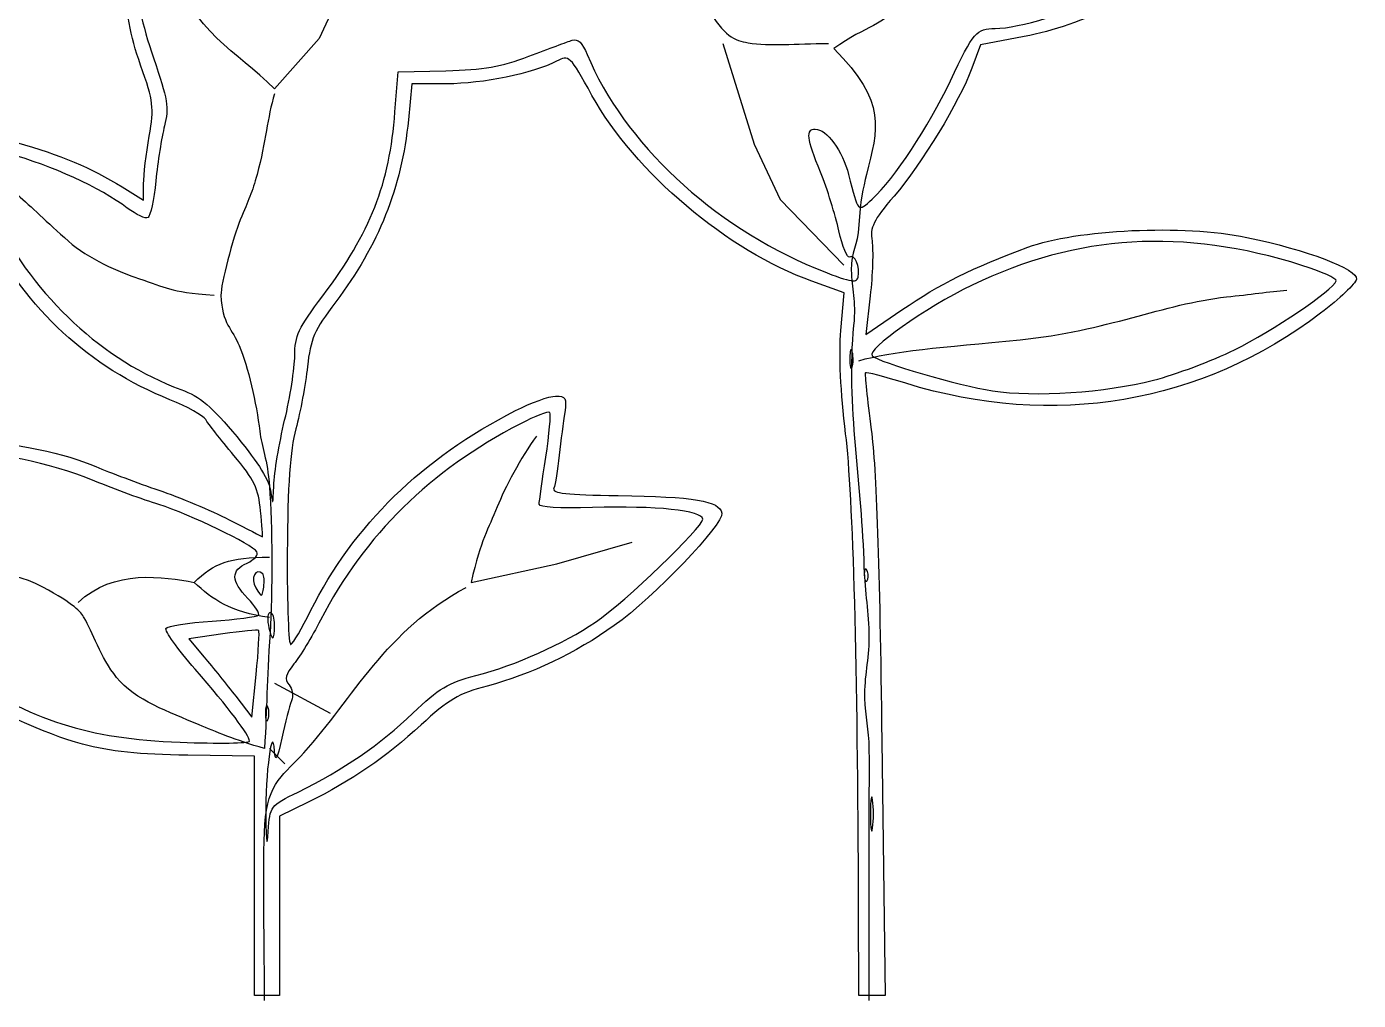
# Model space of a CAD drawing. Extents: x 256 to 402, y -1 to 112.
# Drawn here: x 299.26 to 339.76, y -0.69 to 28.92 of the extents above; entities that cross this region are included whole.
import ezdxf

# ---------------------------------------------------------------- set-up
doc = ezdxf.new("R2010")
doc.units = 0
doc.layers.add('Layer_1', color=7, linetype='CONTINUOUS')

msp = doc.modelspace()

# ---------------------------------------------------------------- linework, layer by layer
at = {"layer": 'Layer_1', "color": 3}
for points in [[(309.40756, 32.07938), (308.90862, 30.17674), (308.15991, 28.55726), (306.80414, 27.02568)], [(320.4338, 28.40396), (321.38374, 25.34112), (322.1764, 23.65655), (324.10921, 21.6657)], [(312.77673, 12.01777), (315.38015, 12.58593), (317.67728, 13.24291)], [(306.80467, 8.95481), (308.48924, 8.03596)], [(306.65153, 6.96396), (307.11096, 6.50453)]]:
    msp.add_lwpolyline(points, dxfattribs=at)
at = {"layer": 'Layer_1', "color": 7}
for points in [[(329.59613, 28.61386), (328.26875, 28.3608), (328.00598, 27.65483)], [(310.4642, 26.32572), (310.5562, 27.54), (312.01105, 27.5749)], [(312.04646, 27.17857), (310.97808, 27.17857), (310.87043, 26.08618)], [(302.17119, 24.04063), (302.82204, 23.63902), (302.82204, 24.13287)], [(324.02232, 19.67173), (324.12241, 20.82317), (323.14283, 21.1734)], [(324.91392, 20.72593), (324.78337, 19.55669), (325.8786, 20.30306)], [(324.36891, 19.021), (324.36861, 19.021)], [(305.23337, 10.45069), (304.19849, 10.29897), (304.66475, 9.74175)], [(305.62306, 8.55371), (306.11511, 7.9229), (306.24354, 9.21652)], [(325.26735, 7.21148), (325.36625, -0.54017), (324.96716, -0.54017), (324.56807, -0.54017), (324.56007, 2.10153)], [(307.81947, 5.33224), (306.9568, 4.90915), (306.9568, 2.18449), (306.9568, -0.54017), (306.57395, -0.54017), (306.19109, -0.54017), (306.19009, 3.09696), (306.18909, 6.73409), (304.16124, 6.76179)]]:
    msp.add_lwpolyline(points, dxfattribs=at)
for points in [[(333.52759, 18.16501)], [(306.3762, 14.1957)], [(306.44395, 12.2759)], [(324.8265, 12.35267)], [(306.32014, 10.55628)], [(306.80424, 10.71594)], [(306.59939, 8.22738)], [(307.52081, 5.64212)], [(324.98472, 5.39425)]]:
    msp.add_lwpolyline(points, close=True, dxfattribs=at)
at = {"layer": 'Layer_1', "color": 3}
for points in [[(306.80414, 27.02568), (305.61913, 28.21054), (304.3773, 28.67855), (303.58815, 30.85424)], [(325.8039, 29.6451), (325.35795, 28.94371), (324.81215, 28.96913), (323.8031, 28.25074)], [(319.97437, 29.47599), (320.46473, 28.63769), (320.79001, 28.49128), (321.20012, 28.42666)], [(321.20012, 28.42666), (321.88559, 28.31884), (322.6075, 28.40396), (323.64979, 28.40396)], [(323.8031, 28.25074), (325.44417, 26.60385), (325.13957, 25.80613), (324.80235, 24.42218)], [(306.80414, 26.87254), (306.57535, 26.14925), (306.5415, 25.42841), (306.26983, 24.42226)], [(306.26983, 24.42226), (306.12373, 23.88183), (306.00887, 23.64507), (305.76109, 23.04398)], [(324.80235, 24.42218), (324.70128, 24.00656), (324.60342, 23.60471), (324.56651, 22.89076)], [(298.99381, 23.80204), (299.40408, 23.43649), (299.86535, 22.99161), (300.53902, 22.38991)], [(305.76109, 23.04398), (305.54347, 22.5158), (305.16123, 21.08621), (305.17272, 20.74685)], [(324.56651, 22.89076), (324.53071, 22.20116), (324.32317, 22.11326), (324.33787, 21.51248)], [(300.53902, 22.38991), (301.12418, 21.86755), (302.09203, 21.44334), (302.66938, 21.25896)], [(324.33787, 21.51248), (324.35197, 20.92671), (324.48703, 20.61492), (324.40837, 19.82792)], [(302.66938, 21.25896), (303.54673, 20.97886), (303.5331, 20.864), (304.96651, 20.74685)], [(305.17272, 20.74685), (305.20222, 19.87777), (305.52464, 19.71192), (305.73031, 19.21543)], [(329.46912, 19.39463), (332.09245, 19.65268), (333.82939, 20.49129), (335.74795, 20.69742)], [(335.74795, 20.69742), (336.46251, 20.77412), (337.04522, 20.8573), (337.58566, 20.90002)], [(324.40837, 19.82792), (324.17038, 17.44564), (324.66442, 14.91956), (324.7243, 12.47709)], [(305.73031, 19.21543), (305.99892, 18.56733), (306.24594, 17.47344), (306.35298, 16.61201)], [(324.56857, 18.75603), (325.57349, 19.05588), (327.08929, 19.16048), (329.46912, 19.39463)], [(306.35298, 16.61201), (306.41178, 16.1388), (306.58561, 15.76866), (306.64717, 14.92745)], [(314.76758, 16.4589), (314.28763, 15.82948), (313.79788, 14.87173), (313.57322, 14.31491)], [(306.64717, 14.92745), (306.73037, 13.7896), (306.74607, 11.68068), (306.66467, 10.48632)], [(313.57322, 14.31491), (313.29113, 13.61627), (313.08715, 13.35899), (312.77673, 12.01777)], [(304.35421, 12.01777), (304.99036, 12.60599), (305.4043, 12.78333), (306.65134, 12.78348)], [(299.75949, 11.87057), (298.47278, 12.55007), (298.15792, 12.0617), (297.92193, 11.85327)], [(300.83193, 11.4052), (301.89734, 12.436), (303.45067, 12.18791), (304.35421, 12.01777)], [(324.7243, 12.47709), (324.7438, 11.67815), (324.87759, 11.1397), (324.87499, 10.3331)], [(301.01602, 10.93687), (300.90805, 11.11466), (300.71479, 11.36612), (299.75949, 11.87057)], [(306.65134, 10.94578), (305.45223, 11.1222), (304.92665, 11.48683), (304.35421, 12.01777)], [(307.6932, 6.83685), (309.20885, 8.51361), (310.18467, 10.56081), (312.62408, 11.86451)], [(302.00118, 9.12795), (301.51266, 9.72919), (301.26472, 10.5269), (301.01602, 10.93687)], [(306.66467, 10.48632), (306.55961, 8.94403), (306.57337, 8.2751), (306.4979, 6.96405)], [(324.87499, 10.3331), (324.87299, 9.65008), (324.72506, 9.17289), (324.74176, 8.49539)], [(304.50705, 7.68872), (303.59172, 8.07188), (302.57041, 8.42748), (302.00118, 9.12795)], [(324.74176, 8.49539), (324.75566, 7.93137), (324.86764, 7.54009), (324.87453, 6.96397)], [(306.4979, 6.96405), (305.59252, 7.2224), (305.00583, 7.47983), (304.50705, 7.68872)], [(324.87453, 6.96397), (324.88253, 6.30377), (324.87514, 5.84603), (324.87514, 5.12626)], [(306.50497, 4.66683), (306.57707, 5.92428), (307.12918, 6.21264), (307.6932, 6.83685)], [(324.87514, 5.12626), (324.87514, 2.99973), (324.87514, 1.34089), (324.87514, -0.69314)], [(306.49797, -0.69315), (306.49797, 0.65848), (306.43667, 3.48319), (306.50497, 4.66683)]]:
    msp.add_open_spline(points, degree=3, dxfattribs=at)
at = {"layer": 'Layer_1', "color": 7}
for points in [[(302.73112, 27.74046), (302.39817, 28.68155), (302.29265, 29.29522), (302.24105, 30.59049)], [(302.56306, 30.70104), (302.60976, 29.76233), (302.76545, 28.99901), (303.1214, 27.96382)], [(328.70966, 28.8611), (329.4639, 28.8661), (330.93879, 29.3308), (332.22582, 29.97003)], [(332.37837, 29.57853), (331.40407, 29.10197), (330.48507, 28.78333), (329.59613, 28.61386)], [(327.35088, 27.26642), (328.06483, 28.76758), (328.1416, 28.85768), (328.70966, 28.8611)], [(314.53789, 28.01694), (315.12749, 28.24088), (315.71994, 28.45933), (315.85445, 28.50237)], [(315.85445, 28.50237), (316.02383, 28.55657), (316.16315, 28.42397), (316.30767, 28.07118)], [(303.1214, 27.96382), (303.55525, 26.70207), (303.59579, 26.45181), (303.45627, 25.8964)], [(312.01105, 27.5749), (313.15626, 27.6024), (313.69405, 27.69644), (314.53789, 28.01694)], [(316.45296, 26.82454), (315.77402, 28.05103), (315.7601, 28.06446), (315.37417, 27.86489)], [(316.30767, 28.07118), (317.39792, 25.4093), (320.1282, 22.85372), (323.25117, 21.57198)], [(302.98873, 25.58392), (303.1432, 26.47092), (303.1243, 26.62909), (302.73112, 27.74046)], [(315.37417, 27.86489), (314.65733, 27.4942), (313.12697, 27.17857), (312.04646, 27.17857)], [(328.00598, 27.65483), (327.62042, 26.61895), (326.48776, 24.75646), (325.6372, 23.7597)], [(324.97214, 23.67196), (325.6576, 24.309), (326.67684, 25.84915), (327.35088, 27.26642)], [(323.14283, 21.1734), (320.59061, 22.08591), (317.74581, 24.489), (316.45296, 26.82454)], [(308.26688, 20.72978), (309.72257, 22.66481), (310.29776, 24.12966), (310.4642, 26.32572)], [(310.87043, 26.08618), (310.66722, 24.02384), (309.96858, 22.27038), (308.66265, 20.545)], [(302.82204, 24.13287), (302.82204, 24.40449), (302.89704, 25.05746), (302.98873, 25.58392)], [(303.45627, 25.8964), (303.36897, 25.54885), (303.24985, 24.79738), (303.19156, 24.22647)], [(323.40307, 24.48701), (322.98631, 25.52039), (322.95159, 25.8006), (323.24031, 25.8006)], [(323.24031, 25.8006), (323.58843, 25.8006), (324.0743, 25.14148), (324.25629, 24.42232)], [(298.95636, 25.39205), (300.2916, 25.01845), (301.21688, 24.62949), (302.17119, 24.04063)], [(302.32566, 23.40141), (301.50633, 24.01672), (300.00435, 24.70469), (298.73345, 25.04681)], [(323.96225, 22.70477), (323.85588, 23.18617), (323.60425, 23.98818), (323.40307, 24.48701)], [(324.25629, 24.42232), (324.55347, 23.24799), (324.53584, 23.26647), (324.97214, 23.67196)], [(303.19156, 24.22647), (303.13326, 23.65556), (303.02679, 23.15212), (302.95493, 23.10771)], [(325.6372, 23.7597), (325.00151, 23.01475), (324.90485, 22.81683), (324.96922, 22.39194)], [(298.3263, 23.08236), (299.49819, 20.69919), (301.61576, 18.74091), (303.9501, 17.88162)], [(302.95493, 23.10771), (302.88303, 23.06331), (302.5999, 23.19551), (302.32566, 23.40141)], [(303.62214, 17.57209), (301.17639, 18.55408), (299.25782, 20.32244), (298.02828, 22.72799)], [(324.28669, 21.91047), (324.21459, 21.86597), (324.06862, 22.22336), (323.96225, 22.70477)], [(338.03839, 21.65719), (334.42144, 22.79871), (331.21498, 22.60605), (328.01447, 21.05489)], [(329.70436, 22.20722), (331.18647, 22.75744), (334.43205, 22.90488), (336.36006, 22.50957)], [(324.96922, 22.39194), (325.01062, 22.11872), (324.98572, 21.36901), (324.91392, 20.72593)], [(336.36006, 22.50957), (338.17796, 22.13683), (339.75606, 21.53483), (339.6982, 21.23615)], [(324.54337, 21.29659), (324.61307, 21.61499), (324.44787, 22.01011), (324.28669, 21.91047)], [(325.8786, 20.30306), (327.05001, 21.10135), (328.00248, 21.57541), (329.70436, 22.20722)], [(323.25117, 21.57198), (324.27806, 21.15052), (324.50098, 21.10301), (324.54337, 21.29659)], [(339.08411, 21.1852), (339.10801, 21.2557), (338.63741, 21.46813), (338.03839, 21.65719)], [(335.985, 19.08763), (337.14944, 19.66032), (338.98955, 20.90576), (339.08411, 21.1852)], [(339.6982, 21.23615), (339.6731, 21.10675), (339.18223, 20.64223), (338.6073, 20.20388)], [(307.41575, 18.90993), (307.41666, 19.50832), (307.52956, 19.74968), (308.26688, 20.72978)], [(328.01447, 21.05489), (326.58531, 20.36223), (324.78297, 19.09037), (324.9732, 18.90875)], [(308.66265, 20.545), (308.00499, 19.67611), (307.89545, 19.42551), (307.80295, 18.57821)], [(338.6073, 20.20388), (334.98687, 17.44346), (330.49193, 16.68301), (325.99568, 18.07026)], [(324.16707, 16.53231), (324.01132, 17.79691), (323.95865, 18.93927), (324.02232, 19.67173)], [(324.36861, 19.021), (324.32981, 19.17), (324.29551, 19.0852), (324.29231, 18.83248)], [(333.52759, 18.16501), (334.20141, 18.33912), (335.30725, 18.7543), (335.985, 19.08763)], [(307.10946, 16.94692), (307.27733, 17.64714), (307.41516, 18.53049), (307.41575, 18.90993)], [(324.29231, 18.83248), (324.28931, 18.5798), (324.32091, 18.45789), (324.36291, 18.56157)], [(324.36291, 18.56157), (324.40481, 18.66525), (324.40741, 18.87199), (324.36891, 19.021)], [(324.9732, 18.90875), (325.18331, 18.70815), (327.62193, 17.99678), (328.62704, 17.84288)], [(307.80295, 18.57821), (307.74465, 18.04415), (307.58649, 17.1937), (307.45148, 16.68833)], [(324.76597, 18.39208), (324.74177, 18.36788), (324.82237, 17.58647), (324.94518, 16.65561)], [(325.99568, 18.07026), (325.34354, 18.27147), (324.79017, 18.41629), (324.76597, 18.39208)], [(303.9501, 17.88162), (304.54656, 17.66205), (304.88734, 17.37493), (305.66185, 16.43938)], [(328.62704, 17.84288), (329.90652, 17.64698), (332.07419, 17.78948), (333.52759, 18.16501)], [(304.70819, 16.9719), (304.63969, 17.08967), (304.15099, 17.35975), (303.62214, 17.57209)], [(314.13314, 17.24182), (314.60814, 17.48275), (315.15495, 17.68075), (315.34828, 17.68182)], [(315.34828, 17.68182), (315.65859, 17.68382), (315.69089, 17.62542), (315.6239, 17.18604)], [(307.89714, 11.14808), (309.20756, 13.76304), (311.29367, 15.80156), (314.13314, 17.24182)], [(315.16729, 17.18218), (315.12279, 17.22668), (314.72177, 17.07335), (314.27615, 16.84145)], [(315.0498, 15.82288), (315.15892, 16.52599), (315.21179, 17.13767), (315.16729, 17.18218)], [(315.6239, 17.18604), (315.5822, 16.9123), (315.50764, 16.32569), (315.4583, 15.88247)], [(305.56601, 15.87662), (305.16269, 16.36126), (304.77667, 16.85413), (304.70819, 16.9719)], [(306.77974, 14.95607), (306.79324, 15.35082), (306.9416, 16.2467), (307.10946, 16.94692)], [(307.45148, 16.68833), (307.27172, 16.01544), (307.20146, 15.00355), (307.18899, 12.90819)], [(314.27615, 16.84145), (311.51488, 15.40443), (309.55845, 13.48132), (308.20036, 10.86909)], [(324.94518, 16.65561), (325.10041, 15.47872), (325.19855, 12.60171), (325.26735, 7.21148)], [(297.34661, 16.38342), (299.0032, 16.24268), (300.42855, 15.94285), (301.37141, 15.53681)], [(305.66185, 16.43938), (306.32154, 15.64251), (306.64895, 15.10714), (306.69204, 14.75481)], [(324.56007, 2.10153), (324.53737, 9.51387), (324.39709, 14.66473), (324.16707, 16.53231)], [(301.3407, 15.09402), (299.87134, 15.68966), (298.40919, 15.98083), (296.84231, 15.98982)], [(306.37616, 14.1957), (306.31136, 14.86996), (306.18424, 15.13374), (305.56601, 15.87662)], [(314.8478, 14.39189), (314.8498, 14.47579), (314.9407, 15.11977), (315.0498, 15.82288)], [(315.4583, 15.88247), (315.4089, 15.43925), (315.33454, 14.98789), (315.29293, 14.87946)], [(301.37141, 15.53681), (301.79051, 15.35632), (302.6488, 15.03499), (303.27872, 14.82274)], [(303.28197, 14.38372), (302.81871, 14.52936), (301.94514, 14.84899), (301.3407, 15.09402)], [(303.27872, 14.82274), (303.90863, 14.6105), (304.87343, 14.20603), (305.42271, 13.92392)], [(306.69204, 14.75481), (306.74414, 14.3289), (306.75954, 14.36418), (306.77974, 14.95607)], [(315.29293, 14.87946), (315.23383, 14.72556), (315.66338, 14.67664), (317.25101, 14.65644)], [(317.25101, 14.65644), (319.55092, 14.62714), (320.33245, 14.49556), (320.40372, 14.12549)], [(306.26548, 12.9411), (306.12173, 13.17371), (304.24613, 14.08062), (303.28197, 14.38372)], [(306.4372, 13.40347), (306.4462, 13.39947), (306.4184, 13.75583), (306.3762, 14.1957)], [(316.4672, 14.29096), (315.45494, 14.25876), (314.84557, 14.29696), (314.8478, 14.39189)], [(319.82134, 13.94145), (319.82134, 14.20337), (318.39242, 14.35227), (316.4672, 14.29096)], [(305.42271, 13.92392), (305.97199, 13.64181), (306.42851, 13.40761), (306.4372, 13.40347)], [(316.55749, 10.80599), (317.46154, 11.4203), (319.82134, 13.68727), (319.82134, 13.94145)], [(320.40372, 14.12549), (320.46782, 13.79278), (318.33627, 11.56392), (317.13131, 10.70366)], [(305.98909, 11.53005), (305.47501, 12.06663), (305.46966, 12.37818), (305.97059, 12.60642)], [(305.97059, 12.60642), (306.18591, 12.70452), (306.31861, 12.85513), (306.26548, 12.9411)], [(307.18899, 12.90819), (307.17999, 11.33448), (307.22849, 10.08182), (307.29753, 10.1245)], [(306.44396, 12.27585), (306.23222, 12.48759), (306.05754, 12.13597), (306.2331, 11.85141)], [(306.47205, 11.87171), (306.49995, 12.0507), (306.48725, 12.23259), (306.44395, 12.2759)], [(324.734, 12.26015), (324.727, 12.09871), (324.7635, 12.00826), (324.8144, 12.05915)], [(324.8265, 12.35265), (324.7776, 12.47482), (324.7413, 12.43855), (324.734, 12.26015)], [(324.8144, 12.05915), (324.8653, 12.11005), (324.8707, 12.24212), (324.8265, 12.35267)], [(306.2331, 11.85141), (306.41923, 11.54975), (306.42198, 11.54998), (306.47205, 11.87171)], [(306.31481, 11.01787), (306.36111, 11.06417), (306.21458, 11.29469), (305.98909, 11.53005)], [(304.90416, 10.84002), (305.63368, 10.89152), (306.26848, 10.97154), (306.31481, 11.01787)], [(306.67234, 11.0988), (306.59984, 11.0988), (306.57334, 10.92652), (306.61364, 10.71594)], [(306.80425, 10.71594), (306.80425, 10.92652), (306.74485, 11.0988), (306.67234, 11.0988)], [(307.29753, 10.1245), (307.36653, 10.1672), (307.63641, 10.62779), (307.89714, 11.14808)], [(304.38753, 9.37838), (303.85533, 9.9903), (303.45541, 10.54844), (303.49883, 10.61869)], [(303.49883, 10.61869), (303.54223, 10.68899), (304.17465, 10.78853), (304.90416, 10.84002)], [(306.32011, 10.55628), (306.29161, 10.58168), (305.80256, 10.53418), (305.23337, 10.45069)], [(306.24354, 9.21652), (306.31414, 9.928), (306.34863, 10.5309), (306.32014, 10.55628)], [(306.61364, 10.71594), (306.65394, 10.50537), (306.71324, 10.33309), (306.74554, 10.33309)], [(306.74554, 10.33309), (306.77784, 10.33309), (306.80424, 10.50537), (306.80424, 10.71594)], [(308.20036, 10.86909), (307.93762, 10.36372), (307.57385, 9.7639), (307.39197, 9.53616)], [(312.92108, 9.18281), (314.13445, 9.49651), (315.57989, 10.14171), (316.55749, 10.80599)], [(317.13131, 10.70366), (315.96406, 9.87032), (314.58988, 9.21665), (313.26715, 8.86556)], [(304.66475, 9.74175), (304.92119, 9.43527), (305.35243, 8.90066), (305.62306, 8.55371)], [(297.17919, 9.32142), (299.43548, 7.80052), (301.09272, 7.26951), (303.93283, 7.15743)], [(306.03854, 7.18703), (306.03854, 7.37032), (305.4202, 8.19103), (304.38753, 9.37838)], [(307.39197, 9.53616), (307.13111, 9.20952), (307.09938, 9.0762), (307.2417, 8.90472)], [(300.96498, 7.09538), (299.86558, 7.38317), (297.97348, 8.24814), (296.91261, 8.94791)], [(311.01115, 8.04212), (311.79169, 8.79075), (312.08712, 8.9672), (312.92108, 9.18281)], [(307.2417, 8.90472), (307.3409, 8.78516), (307.37445, 8.56317), (307.3162, 8.41141)], [(313.26715, 8.86556), (312.40035, 8.63549), (312.08719, 8.45131), (311.25892, 7.68447)], [(306.59939, 8.22738), (306.55689, 8.33267), (306.52219, 8.24648), (306.52219, 8.03596)], [(306.59939, 7.84453), (306.64189, 7.94981), (306.64189, 8.1221), (306.59939, 8.22738)], [(307.3162, 8.41141), (307.258, 8.25964), (307.126, 7.75128), (307.02296, 7.28172)], [(306.80231, 6.88739), (306.73471, 7.8194), (306.51467, 6.17973), (306.5351, 4.89654)], [(306.52219, 8.03596), (306.52219, 7.82539), (306.55699, 7.73924), (306.59939, 7.84453)], [(307.52079, 5.64212), (308.88729, 6.31232), (310.01883, 7.09037), (311.01115, 8.04212)], [(311.25892, 7.68447), (310.18919, 6.69408), (309.15731, 5.98837), (307.81947, 5.33224)], [(304.16124, 6.76179), (302.70065, 6.78179), (301.80655, 6.87508), (300.96498, 7.09538)], [(303.93283, 7.15743), (305.09097, 7.11173), (306.03854, 7.12503), (306.03854, 7.18703)], [(307.02296, 7.28172), (306.87589, 6.61151), (306.82846, 6.52673), (306.80231, 6.88739)], [(306.6099, 4.44694), (306.665, 5.22059), (306.6672, 5.22349), (307.52081, 5.64212)], [(324.98472, 5.39425), (324.94962, 5.62588), (324.92092, 5.43635), (324.92092, 4.97311)], [(324.98472, 4.55197), (325.01982, 4.7836), (325.01982, 5.16262), (324.98472, 5.39425)], [(306.5351, 4.89654), (306.5485, 4.05491), (306.5719, 3.91417), (306.6099, 4.44694)], [(324.92092, 4.97311), (324.92092, 4.50986), (324.94962, 4.32034), (324.98472, 4.55197)]]:
    msp.add_open_spline(points, degree=3, dxfattribs=at)

doc.saveas('drawing.dxf')
